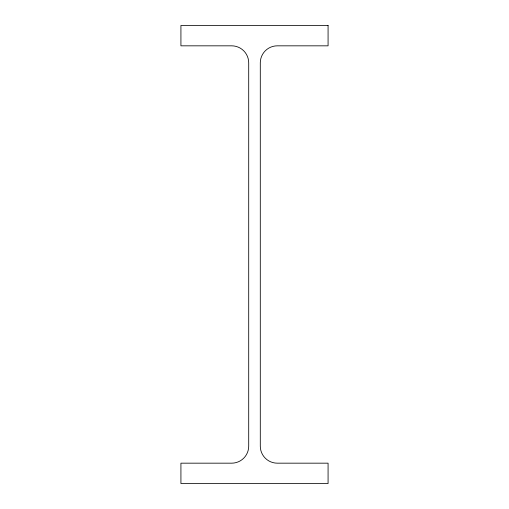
<?xml version="1.0" encoding="UTF-8"?>
<svg xmlns="http://www.w3.org/2000/svg" width="509" height="509" viewBox="0 0 509 509"><rect width="100%" height="100%" fill="white"/><g stroke="black" fill="none" stroke-linecap="round" stroke-linejoin="round"><path stroke-width="0.76" d="M328.076 25.45L180.924 25.45L180.924 45.829L231.69 45.829A17.013 17.013 0 0 1 248.704 62.849L248.704 446.151A17.013 17.013 0 0 1 231.69 463.171L180.924 463.171L180.924 483.55L328.076 483.55L328.076 463.171L277.31 463.171A17.013 17.013 0 0 1 260.296 446.151L260.296 62.849A17.013 17.013 0 0 1 277.31 45.829L328.076 45.829L328.076 25.45"/></g></svg>
